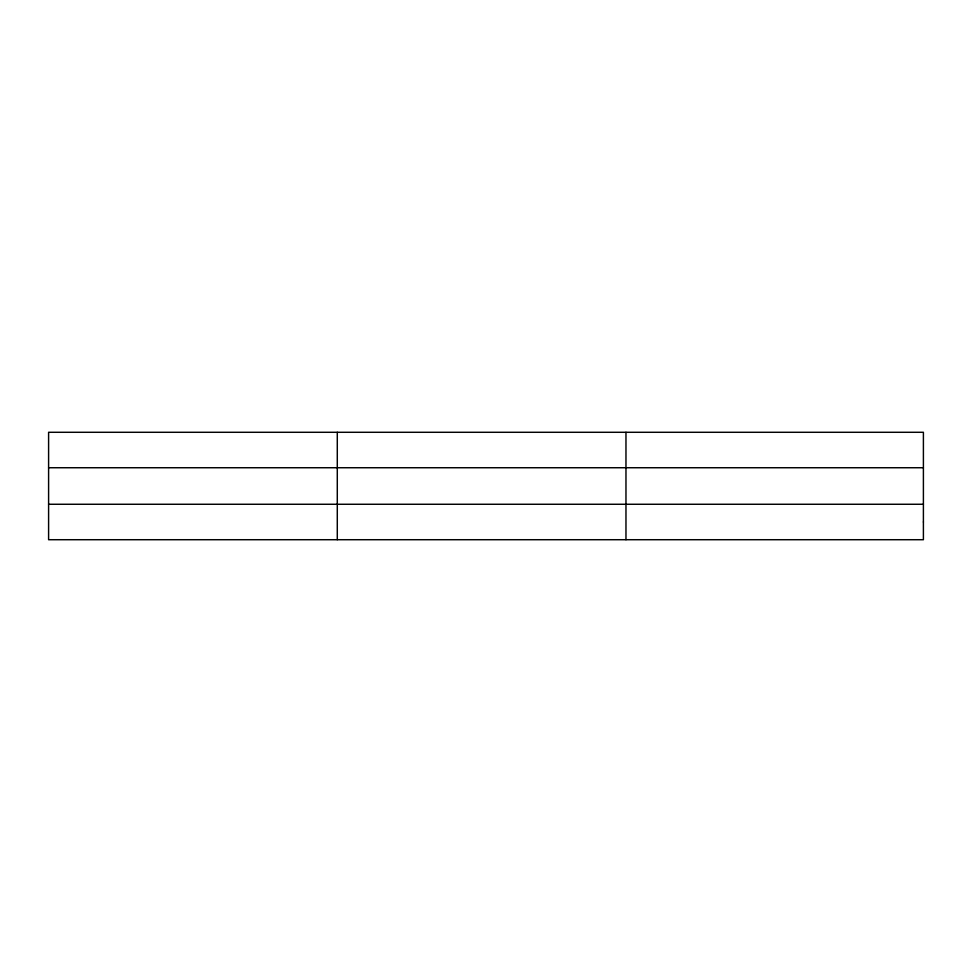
<?xml version="1.0" encoding="UTF-8"?>
<svg xmlns="http://www.w3.org/2000/svg" width="972" height="972" viewBox="0 0 972 972"><rect width="100%" height="100%" fill="white"/><g stroke="black" fill="none" stroke-linecap="round" stroke-linejoin="round"><path stroke-width="1.46" d="M337.284 539.715L337.284 432.285M625.968 539.715L625.968 432.285M48.6 467.739L923.4 467.739M48.6 504.261L923.4 504.261M923.4 521.988L923.4 539.715L48.6 539.715L48.6 432.285L923.4 432.285L923.4 521.988"/></g></svg>
